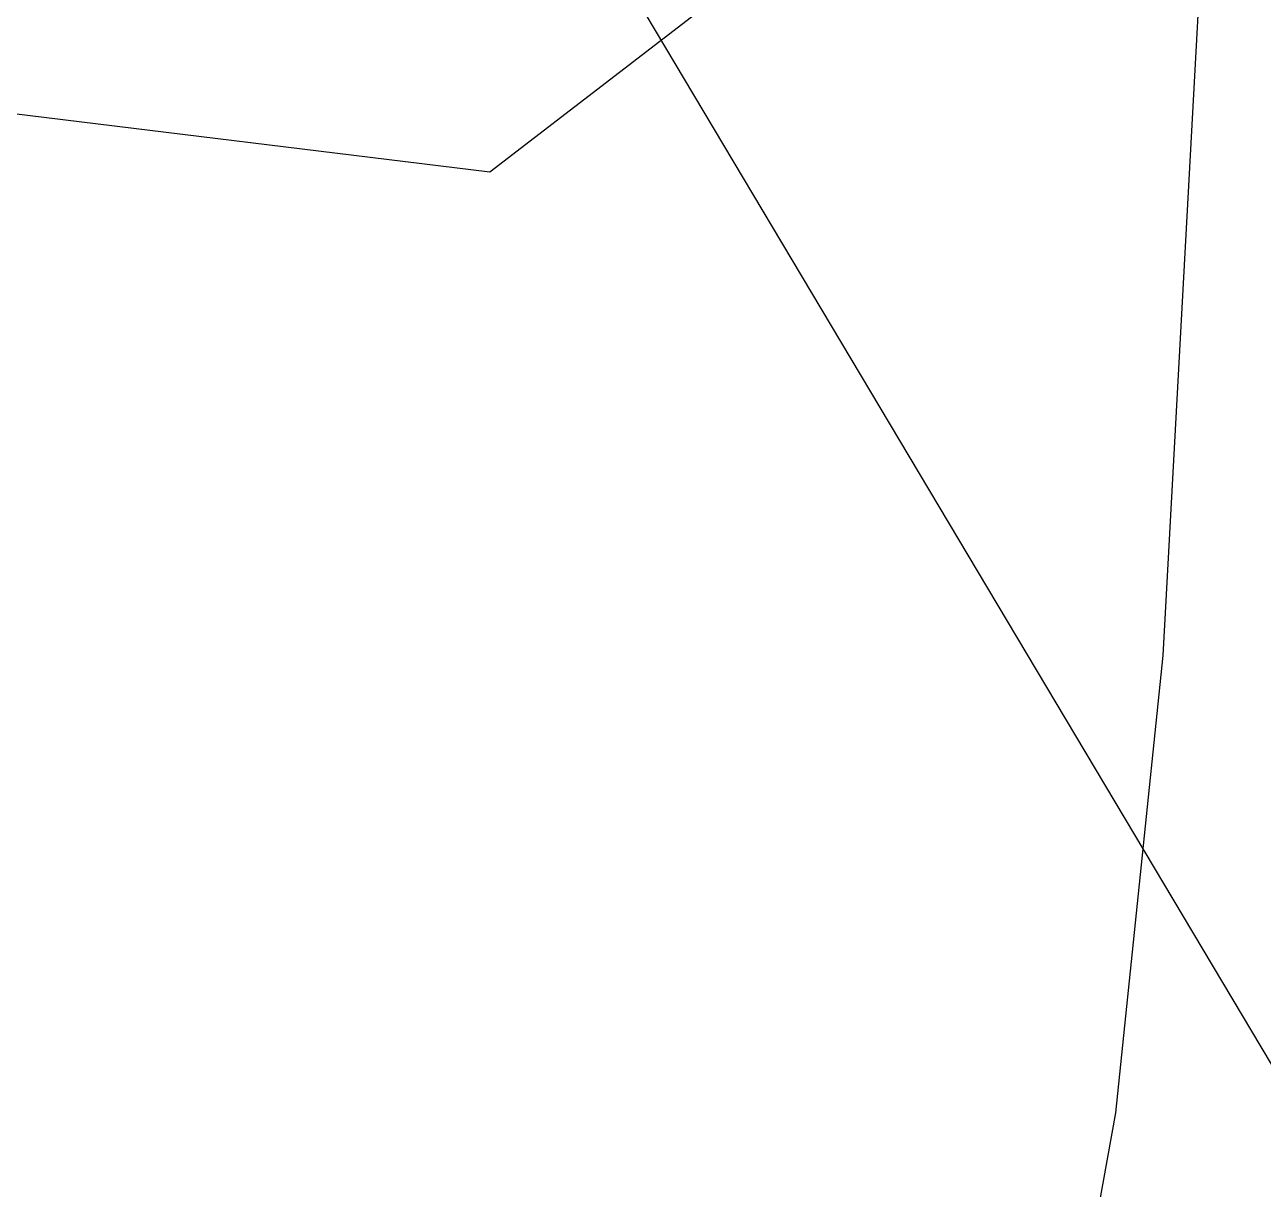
# Model space of a CAD drawing. Header units: inches. Extents: x 653559 to 669309, y 7245317 to 7256454.
# Drawn here: x 661613.09 to 661655.13, y 7252134.47 to 7252174 of the extents above; entities that cross this region are included whole.
import ezdxf

# ---------------------------------------------------------------- set-up
doc = ezdxf.new("R2010")
doc.units = ezdxf.units.IN
doc.header["$MEASUREMENT"] = 0
for name, color, linetype in [('Alambrados', 7, 'Continuous'), ('Cauce', 5, 'Continuous'), ('Reserva', 92, 'Continuous')]:
    doc.layers.add(name, color=color, linetype=linetype)

msp = doc.modelspace()

# ---------------------------------------------------------------- linework, layer by layer
at = {"layer": 'Alambrados', "transparency": 33554613}
msp.add_lwpolyline([(658159.124, 7252901.586), (658494.828, 7253191.993), (658868.632, 7253157.068), (659146.128, 7252984.136), (659412.405, 7253216.123), (659541.098, 7253231.786), (659702.283, 7253176.065), (659720.539, 7253161.143), (659802.613, 7253040.016), (659873.574, 7253052.081), (660007.877, 7253063.987), (660119.002, 7253067.639), (660213.776, 7253057.955), (660438.249, 7252961.117), (660894.14, 7252757.242), (661157.291, 7252597.279), (661484.714, 7252396.526), (661569.381, 7252283.086), (661663.969, 7252124.335), (661646.739, 7252080.675), (661923.429, 7251778.861)], dxfattribs=at)
at = {"layer": 'Cauce', "color": 160}
msp.add_polyline3d([(661580.48, 7252008.61, 0), (661603.96, 7252054.04, 0), (661623.2, 7252080.18, 0), (661627.1, 7252086.39, 0), (661636.89, 7252103.45, 0), (661645.71, 7252121.68, 0), (661648.68, 7252129.04, 0), (661650.13, 7252137.07, 0), (661651.74, 7252152.59, 0), (661653.14, 7252178.28, 0)], dxfattribs=at)
at = {"layer": 'Reserva', "transparency": 33554613}
msp.add_polyline3d([(661740.686, 7252379.081, 0), (661728.515, 7252340.981, 0), (661720.048, 7252330.926, 0), (661717.508, 7252322.248, 0), (661717.72, 7252312.829, 0), (661721.213, 7252304.68, 0), (661704.544, 7252274.041, 0), (661679.408, 7252252.874, 0), (661671.735, 7252229.062, 0), (661650.833, 7252202.868, 0), (661639.192, 7252176.939, 0), (661628.873, 7252169.001, 0), (661612.057, 7252171.051, 0), (661599.015, 7252199.865, 0), (661545.039, 7252299.878, 0), (661472.808, 7252384.809, 0)], dxfattribs=at)

doc.saveas('drawing.dxf')
